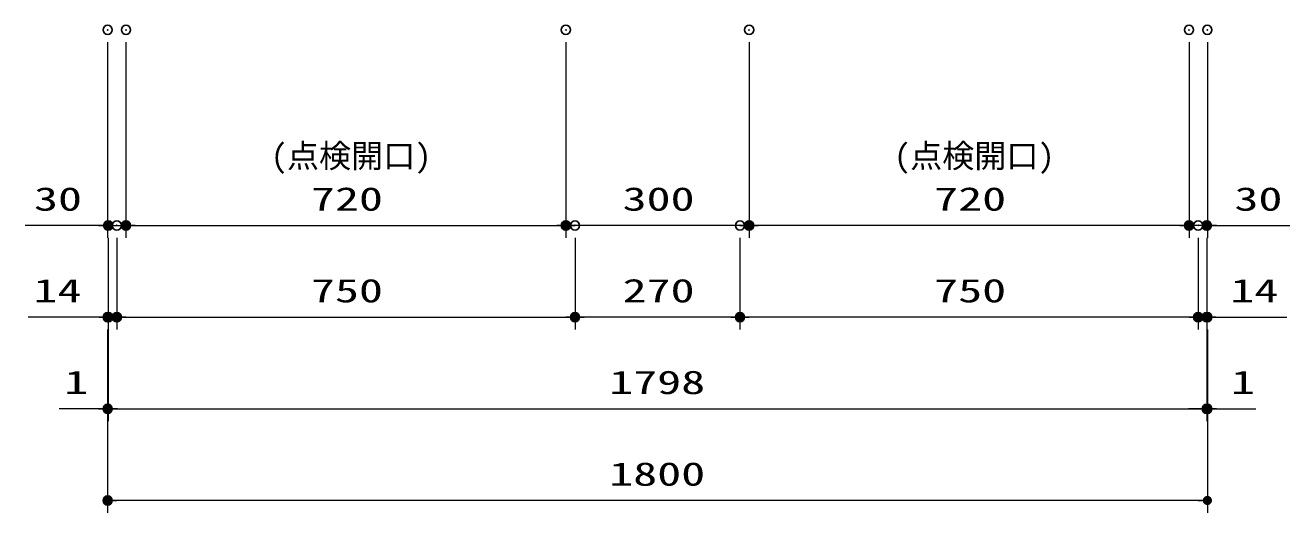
# Model space of a CAD drawing. Units: millimetres, scale not verified. Extents: x -9797 to 9797, y -4555 to 4555.
# Drawn here: x -7609 to -5539, y -2706 to -1908 of the extents above; entities that cross this region are included whole.
import ezdxf
from ezdxf.enums import TextEntityAlignment as Align

# ---------------------------------------------------------------- set-up
doc = ezdxf.new("R2010")
doc.units = ezdxf.units.MM
doc.header["$LTSCALE"] = 30
doc.header["$PDMODE"] = 32
doc.header["$PDSIZE"] = 15
for name, color, linetype, lineweight in [('0-0_0', 7, 'Continuous', 25), ('0-3_寸法ﾚｲﾔｰ', 30, 'Continuous', 13), ('0-4_DEFPOINTS', 7, 'Continuous', 25)]:
    doc.layers.add(name, color=color, linetype=linetype, lineweight=lineweight)
doc.styles.add('ＭＳ ゴシック', font='')
doc.styles.get('ＭＳ ゴシック').set_extended_font_data('MS Gothic')

# ---------------------------------------------------------------- blocks, each defined once
blk = doc.blocks.new('_DOT')
at = {"layer": '0-0_0', "color": 30}
blk.add_line((-15, 0), (-30, 0), dxfattribs=at)
for points in [[(0, 0), (-15, 0), (-14.88, 1.88)], [(0, 0), (-14.88, -1.88), (-15, 0)], [(0, 0), (-14.88, 1.88), (-14.53, 3.73)], [(0, 0), (-14.53, -3.73), (-14.88, -1.88)], [(0, 0), (-14.53, 3.73), (-13.95, 5.52)], [(0, 0), (-13.95, -5.52), (-14.53, -3.73)], [(0, 0), (-13.95, 5.52), (-13.14, 7.23)], [(0, 0), (-13.14, -7.23), (-13.95, -5.52)], [(0, 0), (-13.14, 7.23), (-12.14, 8.82)], [(0, 0), (-12.14, -8.82), (-13.14, -7.23)], [(0, 0), (-12.14, 8.82), (-10.93, 10.27)], [(0, 0), (-10.93, -10.27), (-12.14, -8.82)], [(0, 0), (-10.93, 10.27), (-9.56, 11.56)], [(0, 0), (-9.56, -11.56), (-10.93, -10.27)], [(0, 0), (-9.56, 11.56), (-8.04, 12.66)], [(0, 0), (-8.04, -12.66), (-9.56, -11.56)], [(0, 0), (-8.04, 12.66), (-6.39, 13.57)], [(0, 0), (-6.39, -13.57), (-8.04, -12.66)], [(0, 0), (-6.39, 13.57), (-4.64, 14.27)], [(0, 0), (-4.64, -14.27), (-6.39, -13.57)], [(0, 0), (-4.64, 14.27), (-2.81, 14.73)], [(0, 0), (-2.81, -14.73), (-4.64, -14.27)], [(0, 0), (-2.81, 14.73), (-0.94, 14.97)], [(0, 0), (-0.94, -14.97), (-2.81, -14.73)], [(0, 0), (-0.94, 14.97), (0.94, 14.97)], [(0, 0), (0.94, -14.97), (-0.94, -14.97)], [(0, 0), (0.94, 14.97), (2.81, 14.73)], [(0, 0), (2.81, 14.73), (4.64, 14.27)], [(0, 0), (4.64, 14.27), (6.39, 13.57)], [(0, 0), (6.39, 13.57), (8.04, 12.66)], [(0, 0), (8.04, 12.66), (9.56, 11.56)], [(0, 0), (9.56, 11.56), (10.93, 10.27)], [(0, 0), (10.93, 10.27), (12.14, 8.82)], [(0, 0), (12.14, 8.82), (13.14, 7.23)], [(0, 0), (13.14, 7.23), (13.95, 5.52)], [(0, 0), (13.95, 5.52), (14.53, 3.73)], [(0, 0), (14.53, 3.73), (14.88, 1.88)], [(0, 0), (14.88, 1.88), (15, 0)], [(0, 0), (2.81, -14.73), (0.94, -14.97)], [(0, 0), (4.64, -14.27), (2.81, -14.73)], [(0, 0), (6.39, -13.57), (4.64, -14.27)], [(0, 0), (8.04, -12.66), (6.39, -13.57)], [(0, 0), (9.56, -11.56), (8.04, -12.66)], [(0, 0), (10.93, -10.27), (9.56, -11.56)], [(0, 0), (12.14, -8.82), (10.93, -10.27)], [(0, 0), (13.14, -7.23), (12.14, -8.82)], [(0, 0), (13.95, -5.52), (13.14, -7.23)], [(0, 0), (14.53, -3.73), (13.95, -5.52)], [(0, 0), (14.88, -1.88), (14.53, -3.73)], [(0, 0), (15, 0), (14.88, -1.88)]]:
    blk.add_solid(points, dxfattribs=at)

msp = doc.modelspace()

# ---------------------------------------------------------------- linework, layer by layer
at = {"layer": '0-3_寸法ﾚｲﾔｰ'}
for p, q in [((-7474.06, -1935.93), (-7474.06, -2255.93)), ((-7444.06, -1935.93), (-7444.06, -2255.93)), ((-7444.06, -1935.93), (-7444.06, -2255.93)), ((-6724.06, -1935.93), (-6724.06, -2255.93)), ((-6724.06, -1935.93), (-6724.06, -2255.93)), ((-6424.06, -1935.93), (-6424.06, -2255.93)), ((-6424.06, -1935.93), (-6424.06, -2255.93)), ((-5704.06, -1935.93), (-5704.06, -2255.93)), ((-5704.06, -1935.93), (-5704.06, -2255.93)), ((-5674.06, -1935.93), (-5674.06, -2255.93)), ((-7474.06, -2235.93), (-7608.83, -2235.93)), ((-7489.06, -2235.93), (-7504.06, -2235.93)), ((-7474.06, -2235.93), (-7444.06, -2235.93)), ((-7429.06, -2235.93), (-6739.06, -2235.93)), ((-7429.06, -2235.93), (-7414.06, -2235.93)), ((-6439.06, -2235.93), (-6709.06, -2235.93)), ((-5719.06, -2235.93), (-6409.06, -2235.93)), ((-5719.06, -2235.93), (-5734.06, -2235.93)), ((-5674.06, -2235.93), (-5704.06, -2235.93)), ((-5674.06, -2235.93), (-5539.3, -2235.93)), ((-5659.06, -2235.93), (-5644.06, -2235.93)), ((-7473.06, -2255.93), (-7473.06, -2405.93)), ((-7459.06, -2255.93), (-7459.06, -2405.93)), ((-7459.06, -2255.93), (-7459.06, -2405.93)), ((-6709.06, -2255.93), (-6709.06, -2405.93)), ((-6709.06, -2255.93), (-6709.06, -2405.93)), ((-6439.06, -2255.93), (-6439.06, -2405.93)), ((-6439.06, -2255.93), (-6439.06, -2405.93)), ((-5689.06, -2255.93), (-5689.06, -2405.93)), ((-5689.06, -2255.93), (-5689.06, -2405.93)), ((-5675.06, -2255.93), (-5675.06, -2405.93)), ((-7473.06, -2385.93), (-7604.06, -2385.93)), ((-7488.06, -2385.93), (-7503.06, -2385.93)), ((-7473.06, -2385.93), (-7459.06, -2385.93)), ((-7444.06, -2385.93), (-6724.06, -2385.93)), ((-7444.06, -2385.93), (-7429.06, -2385.93)), ((-6454.06, -2385.93), (-6694.06, -2385.93)), ((-5704.06, -2385.93), (-6424.06, -2385.93)), ((-5704.06, -2385.93), (-5719.06, -2385.93)), ((-5675.06, -2385.93), (-5689.06, -2385.93)), ((-5675.06, -2385.93), (-5544.06, -2385.93)), ((-5660.06, -2385.93), (-5645.06, -2385.93)), ((-7474.06, -2405.93), (-7474.06, -2705.93)), ((-7474.06, -2405.93), (-7474.06, -2555.93)), ((-7473.06, -2405.93), (-7473.06, -2555.93)), ((-7473.06, -2405.93), (-7473.06, -2555.93)), ((-5675.06, -2405.93), (-5675.06, -2555.93)), ((-5675.06, -2405.93), (-5675.06, -2555.93)), ((-5674.06, -2405.93), (-5674.06, -2705.93)), ((-5674.06, -2405.93), (-5674.06, -2555.93)), ((-7474.06, -2535.93), (-7553.63, -2535.93)), ((-7489.06, -2535.93), (-7504.06, -2535.93)), ((-7473.06, -2535.93), (-7474.06, -2535.93)), ((-7458.06, -2535.93), (-5690.06, -2535.93)), ((-7458.06, -2535.93), (-7443.06, -2535.93)), ((-5690.06, -2535.93), (-5705.06, -2535.93)), ((-5675.06, -2535.93), (-5674.06, -2535.93)), ((-5674.06, -2535.93), (-5594.54, -2535.93)), ((-5659.06, -2535.93), (-5644.06, -2535.93)), ((-5689.06, -2685.93), (-7459.06, -2685.93))]:
    msp.add_line(p, q, dxfattribs=at)
at = {"layer": '0-4_DEFPOINTS'}
for p in [(-7474.06, -1915.93), (-7444.06, -1915.93), (-7444.06, -1915.93), (-6724.06, -1915.93), (-6724.06, -1915.93), (-6424.06, -1915.93), (-6424.06, -1915.93), (-5704.06, -1915.93), (-5674.06, -1915.93), (-7473.06, -2235.93), (-7459.06, -2235.93), (-7444.06, -2235.93), (-6724.06, -2235.93), (-6724.06, -2235.93), (-6709.06, -2235.93), (-6439.06, -2235.93), (-6439.06, -2235.93), (-6424.06, -2235.93), (-5704.06, -2235.93), (-5689.06, -2235.93), (-5675.06, -2235.93), (-7474.06, -2385.93), (-7473.06, -2385.93), (-7459.06, -2385.93), (-6709.06, -2385.93), (-6709.06, -2385.93), (-6439.06, -2385.93), (-5689.06, -2385.93), (-5675.06, -2385.93), (-5674.06, -2385.93), (-7474.06, -2535.93), (-5675.06, -2535.93), (-5674.06, -2535.93), (-7474.06, -2685.93)]:
    msp.add_point(p, dxfattribs=at)

# ---------------------------------------------------------------- block references
at = {"layer": '0-3_寸法ﾚｲﾔｰ', "xscale": 0.5, "yscale": 0.5}
for p in [(-7474.06, -2235.93), (-6724.06, -2235.93), (-6424.06, -2235.93), (-5704.06, -2235.93), (-5704.06, -2235.93), (-7473.06, -2385.93), (-6709.06, -2385.93), (-6439.06, -2385.93), (-5689.06, -2385.93), (-5689.06, -2385.93), (-7474.06, -2535.93), (-5675.06, -2535.93), (-5675.06, -2535.93), (-5674.06, -2685.93)]:
    msp.add_blockref('_DOT', p, dxfattribs=at)
at = {"layer": '0-3_寸法ﾚｲﾔｰ', "xscale": 0.5, "yscale": 0.5, "rotation": 180}
for p in [(-7444.06, -2235.93), (-7444.06, -2235.93), (-6724.06, -2235.93), (-6424.06, -2235.93), (-5674.06, -2235.93), (-7459.06, -2385.93), (-7459.06, -2385.93), (-6709.06, -2385.93), (-6439.06, -2385.93), (-5675.06, -2385.93), (-7473.06, -2535.93), (-7473.06, -2535.93), (-5674.06, -2535.93), (-7474.06, -2685.93)]:
    msp.add_blockref('_DOT', p, dxfattribs=at)

# ---------------------------------------------------------------- texts
at = {"layer": '0-3_寸法ﾚｲﾔｰ', "style": 'ＭＳ ゴシック'}
for p in [(-7206.73, -2152.85), (-6186.73, -2152.85)]:
    msp.add_text('(点検開口)', height=38.48, dxfattribs=at).set_placement(p, align=Align.BOTTOM_LEFT)
at = {"layer": '0-3_寸法ﾚｲﾔｰ', "style": 'ＭＳ ゴシック', "width": 1.5}
for s, p in [('30', (-7594.54, -2223.33)), ('720', (-7141.21, -2223.33)), ('300', (-6631.21, -2223.33)), ('720', (-6121.21, -2223.33)), ('30', (-5629.78, -2223.33)), ('14', (-7595.49, -2373.33)), ('750', (-7141.21, -2373.33)), ('270', (-6631.21, -2373.33)), ('750', (-6121.21, -2373.33)), ('14', (-5636.44, -2373.33)), ('1', (-7545.06, -2523.33)), ('1798', (-6653.11, -2523.33)), ('1', (-5635.49, -2523.33)), ('1800', (-6653.11, -2673.33))]:
    msp.add_text(s, height=38.49, dxfattribs=at).set_placement(p, align=Align.BOTTOM_LEFT)

doc.saveas('drawing.dxf')
